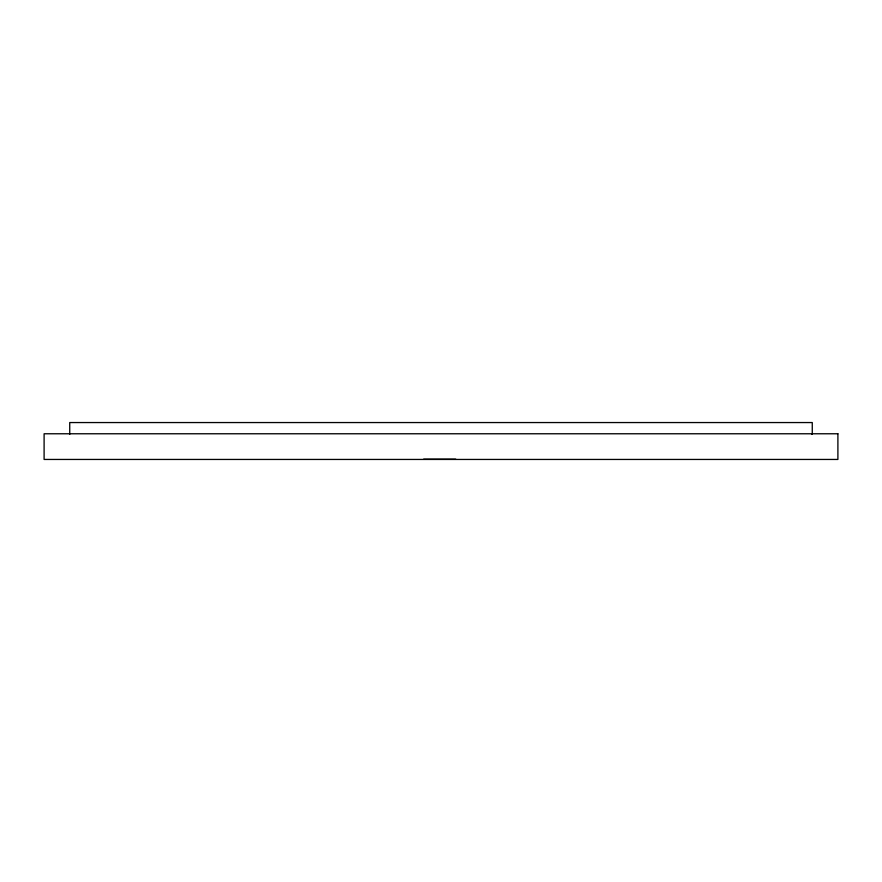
<?xml version="1.0" encoding="UTF-8"?>
<svg xmlns="http://www.w3.org/2000/svg" width="882" height="882" viewBox="0 0 882 882"><rect width="100%" height="100%" fill="white"/><g stroke="black" fill="none" stroke-linecap="round" stroke-linejoin="round"><path stroke-width="1.32" d="M812.267 433.768L812.267 434.396L812.267 422.555L69.733 422.555L69.733 434.396M423.658 459.169L455.718 459.169M837.9 433.768L44.1 433.768L44.1 459.445L837.9 459.445L837.9 433.768"/></g></svg>
